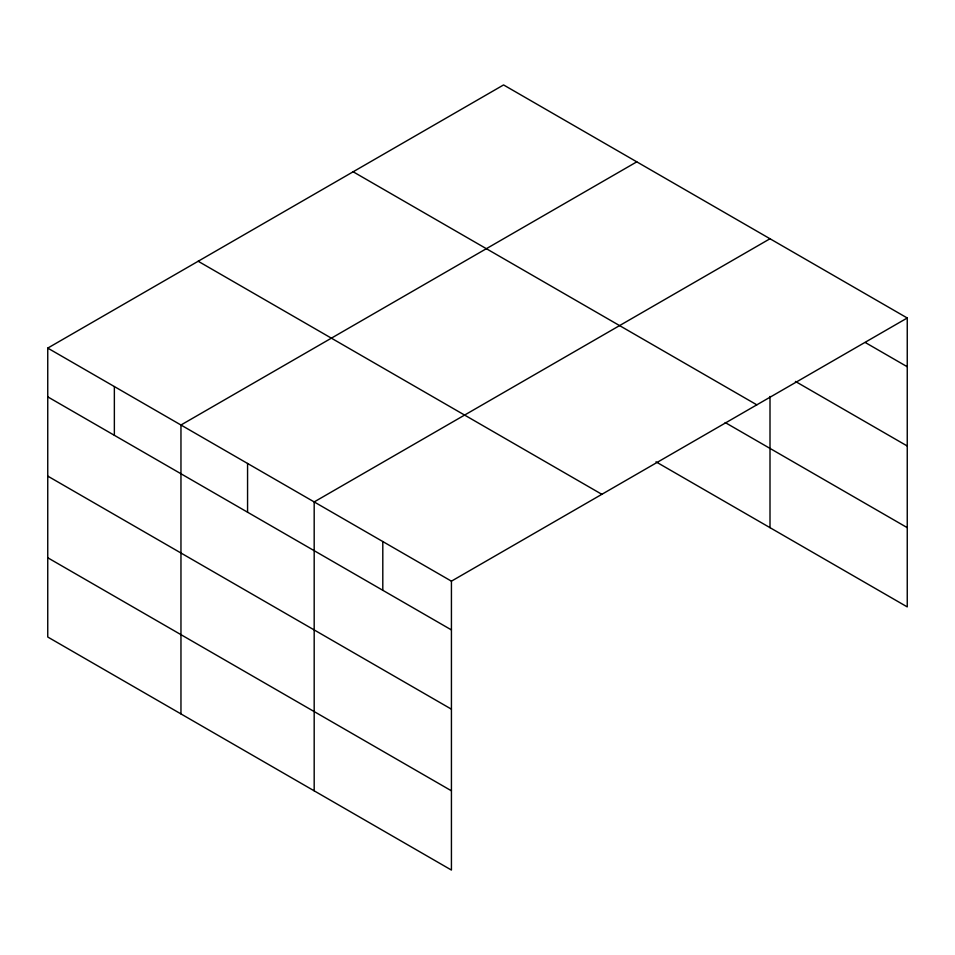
<?xml version="1.0" encoding="UTF-8"?>
<svg xmlns="http://www.w3.org/2000/svg" width="955" height="955" viewBox="0 0 955 955"><rect width="100%" height="100%" fill="white"/><g stroke="black" fill="none" stroke-linecap="round" stroke-linejoin="round"><path stroke-width="1.43" d="M907.25 317.991L503.572 84.935L47.75 348.098L47.75 637.009L451.429 870.065L451.429 581.165L907.25 317.991L907.25 606.903L656.001 461.838M636.782 161.849L180.961 425.011L180.961 713.91M770.005 238.75L314.183 501.924L314.183 790.824M865.314 342.535L907.25 366.744M795.42 381.427L907.25 445.997M353.147 171.781L756.826 404.836M725.167 422.528L907.25 527.649M198.174 261.252L601.853 494.32M47.75 348.098L451.429 581.165M47.75 396.85L451.429 629.918M47.75 476.103L451.429 709.171M47.75 557.756L451.429 790.812M770.005 396.444L770.005 527.661M382.8 541.545L382.8 590.297M247.572 463.462L247.572 512.214M114.361 386.56L114.361 435.313"/></g></svg>
